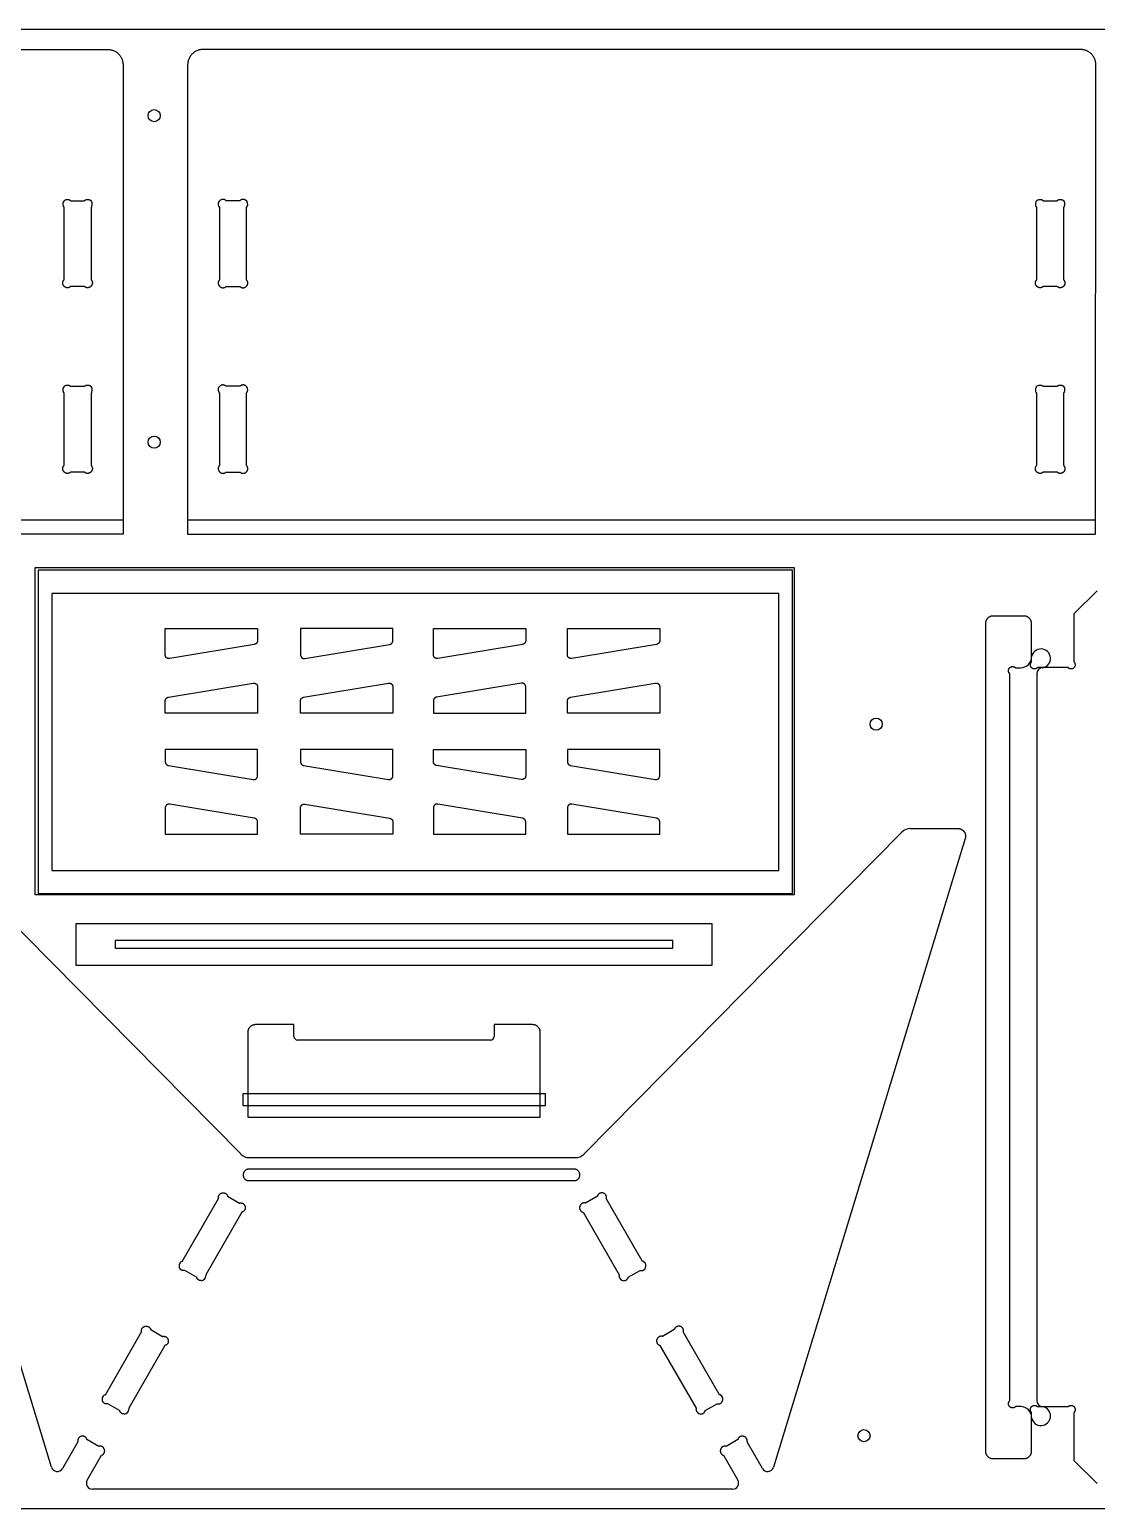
# Model space of a CAD drawing. Header units: millimetres. Extents: x 0 to 2500, y 0 to 1220.
# Drawn here: x 933 to 1813, y 0 to 1220 of the extents above; entities that cross this region are included whole.
import ezdxf

# ---------------------------------------------------------------- set-up
doc = ezdxf.new("R2010")
doc.units = ezdxf.units.MM
doc.header["$MEASUREMENT"] = 0
for name, color, linetype, true_color in [('Angled Pockets Top', 3, 'Continuous', 0x00ff00), ('Board Fixings', 6, 'Continuous', 0xff00ff), ('Pockets 10mm', 5, 'Continuous', 0x0000ff), ('Pockets 12mm', 172, 'Continuous', 0x0000bf), ('Pockets 5mm', 4, 'Continuous', 0x00ffff), ('Profile - inside', 30, 'Continuous', 0xff7f00), ('Profile - outside', 18, 'Continuous', 0x000000), ('Stock Perimeter', 1, 'Continuous', 0xff0007)]:
    doc.layers.add(name, color=color, linetype=linetype, true_color=true_color)

msp = doc.modelspace()

# ---------------------------------------------------------------- linework, layer by layer
at = {"layer": 'Angled Pockets Top'}
for p, q in [((1009.6, 815.2), (260.6, 815.2)), ((1812.1, 815.2), (1063.1, 815.2))]:
    msp.add_line(p, q, dxfattribs=at)
at = {"layer": 'Board Fixings'}
for centre in [(1035.3, 1149), (1035.3, 879.6), (1631, 647), (1621, 60)]:
    msp.add_circle(centre, 5, dxfattribs=at)
at = {"layer": 'Pockets 10mm'}
for p, q in [((1741.2, 88.8), (1741.2, 688.7)), ((1746.1, 693.5), (1750.3, 693.5)), ((1763.5, 688.5), (1763.5, 89)), ((1358.2, 341.9), (1108.4, 341.9)), ((1108.4, 341.9), (1108.4, 332.4)), ((1358.2, 332.4), (1358.2, 341.9)), ((1108.4, 332.4), (1358.2, 332.4)), ((1381.8, 279.9), (1113.5, 279.9)), ((1113.5, 270.4), (1381.8, 270.4)), ((1750.3, 84), (1746.1, 84))]:
    msp.add_line(p, q, dxfattribs=at)
for centre, radius, start, end in [((1767, 701.2), 7.86, 280.7441, 170.7674), ((1750.3, 702.5), 9, 270.0677, 360), ((1768.5, 688.5), 5, 90, 180), ((1768.5, 89), 5, 180, 270), ((1750.3, 75), 9, 0, 89.9323), ((1767, 76.2), 7.86, 189.2326, 79.2559)]:
    msp.add_arc(centre, radius, start, end, dxfattribs=at)
for points, weights, knots in [([(1741.2, 688.7), (1740.2, 689.7), (1740.2, 691.1), (1740.2, 694.5), (1743.6, 694.5), (1745.1, 694.5), (1746.1, 693.5)], [0.853553390593, 0.853553446071, 1, 0.707106781187, 1, 0.853553390593, 0.853553390593], [1917.8059293, 1917.8059293, 1917.8059293, 1917.9119581, 1917.9119581, 1918.1240156, 1918.1240156, 1918.2300443, 1918.2300443, 1918.2300443]), ([(1113.5, 279.9), (1108.8, 279.9), (1108.8, 275.1), (1108.8, 270.4), (1113.5, 270.4)], [1, 0.707106781187, 1, 0.707106781187, 1], [25.4727134, 25.4727134, 25.4727134, 25.7672377, 25.7672377, 26.061762, 26.061762, 26.061762]), ([(1381.8, 270.4), (1386.6, 270.4), (1386.6, 275.1), (1386.6, 279.9), (1381.8, 279.9)], [1, 0.707106781187, 1, 0.707106781187, 1], [32.4840484, 32.4840484, 32.4840484, 32.7785727, 32.7785727, 33.073097, 33.073097, 33.073097]), ([(1746.1, 84), (1745.1, 83), (1743.6, 83), (1740.2, 83), (1740.2, 86.4), (1740.2, 87.8), (1741.2, 88.8)], [0.853553390593, 0.853553390593, 1, 0.707106781187, 1, 0.853553446071, 0.853553390593], [1317.5507014, 1317.5507014, 1317.5507014, 1317.6567302, 1317.6567302, 1317.8687877, 1317.8687877, 1317.9748164, 1317.9748164, 1317.9748164])]:
    msp.add_rational_spline(points, weights, degree=2, knots=knots, dxfattribs=at)
at = {"layer": 'Pockets 12mm'}
for p, q in [((937.3, 776.1), (1563.3, 776.1)), ((937.3, 506.1), (937.3, 776.1)), ((1563.3, 776.1), (1563.3, 506.1)), ((950.8, 754.9), (950.8, 526.3)), ((1550.8, 754.9), (950.8, 754.9)), ((1550.8, 526.3), (1550.8, 754.9)), ((950.8, 526.3), (1550.8, 526.3)), ((1563.3, 506.1), (937.3, 506.1))]:
    msp.add_line(p, q, dxfattribs=at)
at = {"layer": 'Pockets 5mm'}
msp.add_lwpolyline([(1003.3, 462.1), (1463.3, 462.1), (1463.3, 468.6), (1003.3, 468.6), (1003.3, 462.1)], dxfattribs=at)
at = {"layer": 'Profile - inside'}
for p, q in [((966.5, 1078.8), (977.8, 1078.8)), ((1106.1, 1078.8), (1094.7, 1078.8)), ((1768.9, 1078.8), (1780.3, 1078.8)), ((961, 1013.6), (961, 1073.4)), ((983.3, 1073.4), (983.3, 1013.6)), ((1089.3, 1073.4), (1089.3, 1013.6)), ((1111.5, 1013.6), (1111.5, 1073.4)), ((1763.5, 1013.6), (1763.5, 1073.4)), ((1785.7, 1073.4), (1785.7, 1013.6)), ((977.8, 1008.1), (966.5, 1008.1)), ((1094.7, 1008.1), (1106.1, 1008.1)), ((1780.3, 1008.1), (1768.9, 1008.1)), ((961, 860.4), (961, 920.2)), ((966.5, 925.7), (977.8, 925.7)), ((983.3, 920.2), (983.3, 860.4)), ((1089.3, 920.3), (1089.3, 860.5)), ((1106.1, 925.7), (1094.7, 925.7)), ((1111.5, 860.5), (1111.5, 920.3)), ((1763.5, 860.4), (1763.5, 920.2)), ((1768.9, 925.7), (1780.3, 925.7)), ((1785.7, 920.2), (1785.7, 860.4)), ((977.8, 855), (966.5, 855)), ((1094.7, 855), (1106.1, 855)), ((1780.3, 855), (1768.9, 855)), ((1096, 257.6), (1105.8, 251.9)), ((1401, 257.6), (1391.2, 251.9)), ((1058.6, 203.8), (1088.5, 255.6)), ((1107.8, 244.4), (1077.9, 192.7)), ((1389.2, 244.4), (1419.1, 192.7)), ((1438.3, 203.8), (1408.4, 255.6)), ((1070.4, 190.7), (1060.6, 196.3)), ((1426.5, 190.7), (1436.3, 196.3)), ((1032.5, 147.6), (1042.3, 141.9)), ((1464.5, 147.6), (1454.7, 141.9)), ((995.1, 93.8), (1025, 145.6)), ((1044.3, 134.5), (1014.4, 82.7)), ((1452.7, 134.5), (1482.6, 82.7)), ((1501.8, 93.8), (1471.9, 145.6)), ((1006.9, 80.7), (997.1, 86.3)), ((1490, 80.7), (1499.8, 86.3))]:
    msp.add_line(p, q, dxfattribs=at)
for centre, start, end in [((963.9, 1076), 120, 210), ((980.4, 1076), 330, 60), ((1092.1, 1076), 119.9884, 209.9884), ((1108.7, 1076), 329.9884, 59.9884), ((1766.3, 1076), 120, 210), ((1782.9, 1076), 330, 60), ((963.9, 922.8), 120, 210), ((980.4, 922.8), 330, 60), ((1092.1, 922.9), 119.9884, 209.9884), ((1108.7, 922.9), 329.9884, 59.9884), ((1766.3, 922.8), 120, 210), ((1782.9, 922.8), 330, 60), ((1059.8, 200.1), 120, 210), ((1437.2, 200.1), 330, 60), ((1074.1, 191.8), 270, 360), ((1422.8, 191.8), 180, 270), ((996.3, 90.1), 120, 210), ((1500.7, 90.1), 330, 60), ((1010.6, 81.8), 270, 360), ((1486.3, 81.8), 180, 270)]:
    msp.add_arc(centre, 3.93, start, end, dxfattribs=at)
for points, weights in [([(961, 1073.4), (960.7, 1073.6), (960.5, 1074)], [0.914835758084, 0.948287729328, 1]), ([(961.9, 1079.4), (964.5, 1080.9), (966.5, 1078.8)], [1, 0.758819025933, 0.914835791626]), ([(977.8, 1078.8), (979.8, 1080.9), (982.4, 1079.4)], [0.914835791626, 0.758819025933, 1]), ([(983.8, 1074), (983.6, 1073.6), (983.3, 1073.4)], [1, 0.948287729328, 0.914835758084]), ([(1088.7, 1074), (1089, 1073.6), (1089.3, 1073.4)], [1, 0.948287729328, 0.914835758084]), ([(1094.7, 1078.8), (1092.8, 1080.9), (1090.2, 1079.4)], [0.914835791626, 0.758819025933, 1]), ([(1110.7, 1079.4), (1108.1, 1080.9), (1106.1, 1078.8)], [1, 0.758819025933, 0.914835791626]), ([(1111.5, 1073.4), (1111.8, 1073.6), (1112.1, 1074)], [0.914835758084, 0.948287729328, 1]), ([(1763.5, 1073.4), (1763.2, 1073.6), (1762.9, 1074)], [0.914835758084, 0.948287729328, 1]), ([(1764.4, 1079.4), (1767, 1080.9), (1768.9, 1078.8)], [1, 0.758819025933, 0.914835791626]), ([(1780.3, 1078.8), (1782.2, 1080.9), (1784.9, 1079.4)], [0.914835791626, 0.758819025933, 1]), ([(1786.3, 1074), (1786, 1073.6), (1785.7, 1073.4)], [1, 0.948287729328, 0.914835758084]), ([(961.1, 1008.2), (958.3, 1011), (961, 1013.6)], [1, 0.707106816723, 1]), ([(983.3, 1013.6), (986, 1011), (983.2, 1008.2)], [1, 0.707106816723, 1]), ([(1089.3, 1013.6), (1086.6, 1011), (1089.4, 1008.2)], [1, 0.707106816723, 1]), ([(1111.5, 1008.2), (1114.2, 1011), (1111.5, 1013.6)], [1, 0.707106816723, 1]), ([(1763.6, 1008.2), (1760.8, 1011), (1763.5, 1013.6)], [1, 0.707106816723, 1]), ([(1785.7, 1013.6), (1788.4, 1011), (1785.7, 1008.2)], [1, 0.707106816723, 1]), ([(966.5, 1008.1), (963.9, 1005.4), (961.1, 1008.2)], [1, 0.707106816723, 1]), ([(983.2, 1008.2), (980.4, 1005.4), (977.8, 1008.1)], [1, 0.707106816723, 1]), ([(1089.4, 1008.2), (1092.1, 1005.4), (1094.7, 1008.1)], [1, 0.707106816723, 1]), ([(1106.1, 1008.1), (1108.7, 1005.4), (1111.5, 1008.2)], [1, 0.707106816723, 1]), ([(1768.9, 1008.1), (1766.3, 1005.4), (1763.6, 1008.2)], [1, 0.707106816723, 1]), ([(1785.7, 1008.2), (1782.9, 1005.4), (1780.3, 1008.1)], [1, 0.707106816723, 1]), ([(961, 920.2), (960.7, 920.4), (960.5, 920.8)], [0.914835758084, 0.948287729328, 1]), ([(961.9, 926.2), (964.5, 927.7), (966.5, 925.7)], [1, 0.758819025933, 0.914835791626]), ([(977.8, 925.7), (979.8, 927.7), (982.4, 926.2)], [0.914835791626, 0.758819025933, 1]), ([(983.8, 920.8), (983.6, 920.4), (983.3, 920.2)], [1, 0.948287729328, 0.914835758084]), ([(1088.7, 920.9), (1089, 920.5), (1089.3, 920.3)], [1, 0.948287729328, 0.914835758084]), ([(1094.7, 925.7), (1092.8, 927.8), (1090.2, 926.3)], [0.914835791626, 0.758819025933, 1]), ([(1110.7, 926.3), (1108.1, 927.8), (1106.1, 925.7)], [1, 0.758819025933, 0.914835791626]), ([(1111.5, 920.3), (1111.8, 920.5), (1112.1, 920.9)], [0.914835758084, 0.948287729328, 1]), ([(1763.5, 920.2), (1763.2, 920.4), (1762.9, 920.8)], [0.914835758084, 0.948287729328, 1]), ([(1764.4, 926.2), (1767, 927.7), (1768.9, 925.7)], [1, 0.758819025933, 0.914835791626]), ([(1780.3, 925.7), (1782.2, 927.7), (1784.9, 926.2)], [0.914835791626, 0.758819025933, 1]), ([(1786.3, 920.8), (1786, 920.4), (1785.7, 920.2)], [1, 0.948287729328, 0.914835758084]), ([(961.1, 855), (958.3, 857.8), (961, 860.4)], [1, 0.707106816723, 1]), ([(966.5, 855), (963.9, 852.2), (961.1, 855)], [1, 0.707106816723, 1]), ([(983.2, 855), (980.4, 852.2), (977.8, 855)], [1, 0.707106816723, 1]), ([(983.3, 860.4), (986, 857.8), (983.2, 855)], [1, 0.707106816723, 1]), ([(1089.3, 860.5), (1086.6, 857.9), (1089.4, 855.1)], [1, 0.707106816723, 1]), ([(1089.4, 855.1), (1092.1, 852.3), (1094.7, 855)], [1, 0.707106816723, 1]), ([(1106.1, 855), (1108.7, 852.3), (1111.5, 855.1)], [1, 0.707106816723, 1]), ([(1111.5, 855.1), (1114.2, 857.9), (1111.5, 860.5)], [1, 0.707106816723, 1]), ([(1763.6, 855), (1760.8, 857.8), (1763.5, 860.4)], [1, 0.707106816723, 1]), ([(1768.9, 855), (1766.3, 852.2), (1763.6, 855)], [1, 0.707106816723, 1]), ([(1785.7, 855), (1782.9, 852.2), (1780.3, 855)], [1, 0.707106816723, 1]), ([(1785.7, 860.4), (1788.4, 857.8), (1785.7, 855)], [1, 0.707106816723, 1]), ([(1088.5, 255.6), (1087.5, 259.2), (1091.3, 260.2)], [1, 0.707106816723, 1]), ([(1091.3, 260.2), (1095.1, 261.2), (1096, 257.6)], [1, 0.707106816723, 1]), ([(1405.7, 260.2), (1401.9, 261.2), (1401, 257.6)], [1, 0.707106816723, 1]), ([(1408.4, 255.6), (1409.5, 259.2), (1405.7, 260.2)], [1, 0.707106816723, 1]), ([(1105.8, 251.9), (1109.4, 252.9), (1110.4, 249.1)], [1, 0.707106816723, 1]), ([(1110.4, 249.1), (1111.4, 245.3), (1107.8, 244.4)], [1, 0.707106816723, 1]), ([(1386.5, 249.1), (1385.5, 245.3), (1389.2, 244.4)], [1, 0.707106816723, 1]), ([(1391.2, 251.9), (1387.6, 252.9), (1386.5, 249.1)], [1, 0.707106816723, 1]), ([(1060.6, 196.3), (1057.9, 195.5), (1056.4, 198.1)], [0.914835791626, 0.758819025933, 1]), ([(1057.8, 203.5), (1058.3, 203.8), (1058.6, 203.8)], [1, 0.948287729328, 0.914835758084]), ([(1436.3, 196.3), (1439.1, 195.5), (1440.6, 198.1)], [0.914835791626, 0.758819025933, 1]), ([(1439.1, 203.5), (1438.7, 203.8), (1438.3, 203.8)], [1, 0.948287729328, 0.914835758084]), ([(1074.1, 187.9), (1071.1, 187.9), (1070.4, 190.7)], [1, 0.758819025933, 0.914835791626]), ([(1077.9, 192.7), (1078.1, 192.3), (1078.1, 191.8)], [0.914835758084, 0.948287729328, 1]), ([(1419.1, 192.7), (1418.9, 192.3), (1418.9, 191.8)], [0.914835758084, 0.948287729328, 1]), ([(1422.8, 187.9), (1425.8, 187.9), (1426.5, 190.7)], [1, 0.758819025933, 0.914835791626]), ([(1025, 145.6), (1024, 149.2), (1027.8, 150.2)], [1, 0.707106816723, 1]), ([(1027.8, 150.2), (1031.6, 151.2), (1032.5, 147.6)], [1, 0.707106816723, 1]), ([(1469.2, 150.2), (1465.4, 151.2), (1464.5, 147.6)], [1, 0.707106816723, 1]), ([(1471.9, 145.6), (1473, 149.2), (1469.2, 150.2)], [1, 0.707106816723, 1]), ([(1042.3, 141.9), (1045.9, 142.9), (1046.9, 139.1)], [1, 0.707106816723, 1]), ([(1046.9, 139.1), (1047.9, 135.4), (1044.3, 134.5)], [1, 0.707106816723, 1]), ([(1450, 139.1), (1449, 135.4), (1452.7, 134.5)], [1, 0.707106816723, 1]), ([(1454.7, 141.9), (1451.1, 142.9), (1450, 139.1)], [1, 0.707106816723, 1]), ([(997.1, 86.3), (994.4, 85.5), (992.9, 88.2)], [0.914835791626, 0.758819025933, 1]), ([(994.3, 93.5), (994.8, 93.8), (995.1, 93.8)], [1, 0.948287729328, 0.914835758084]), ([(1499.8, 86.3), (1502.6, 85.5), (1504.1, 88.2)], [0.914835791626, 0.758819025933, 1]), ([(1502.6, 93.5), (1502.2, 93.8), (1501.8, 93.8)], [1, 0.948287729328, 0.914835758084]), ([(1010.6, 77.9), (1007.6, 77.9), (1006.9, 80.7)], [1, 0.758819025933, 0.914835791626]), ([(1014.4, 82.7), (1014.6, 82.4), (1014.6, 81.8)], [0.914835758084, 0.948287729328, 1]), ([(1482.6, 82.7), (1482.4, 82.4), (1482.4, 81.8)], [0.914835758084, 0.948287729328, 1]), ([(1486.3, 77.9), (1489.3, 77.9), (1490, 80.7)], [1, 0.758819025933, 0.914835791626])]:
    msp.add_rational_spline(points, weights, degree=2, dxfattribs=at)
at = {"layer": 'Profile - outside'}
for p, q in [((273.1, 1203.6, 0), (997, 1203.6, 0)), ((1799.6, 1203.6, 0), (1075.7, 1203.6, 0)), ((1009.7, 1190.9, 0), (1009.7, 803.7, 0)), ((1063, 1190.9, 0), (1063, 803.7, 0)), ((1812.1, 813.7, 0), (1812.3, 1190.9, 0)), ((1812, 803.7, 0), (1812.1, 807.5, 0)), ((1812.1, 808.2, 0), (1812.1, 813.7, 0)), ((1812.1, 807.5, 0), (1812.1, 808.2, 0)), ((1009.7, 803.7, 0), (260.6, 803.7, 0)), ((1009.7, 802.7, 0), (1009.7, 802.7)), ((1063, 803.7, 0), (1812, 803.7, 0)), ((1561.9, 774), (939.6, 774)), ((939.6, 774), (939.6, 754.9)), ((1561.9, 754.9), (1561.9, 774)), ((1813.3, 757.1), (1794.2, 738)), ((939.6, 754.9), (939.6, 526.3)), ((1561.9, 526.3), (1561.9, 754.9)), ((1752.9, 736.2), (1727.5, 736.2)), ((1794.2, 738), (1794.2, 698.4)), ((1044.5, 704.3), (1044.5, 725.9)), ((1044.5, 725.9), (1120.7, 725.9)), ((1120.7, 725.9), (1120.7, 715.9)), ((1232.3, 725.9), (1156.1, 725.9)), ((1156.1, 725.9), (1156.1, 704.3)), ((1232.3, 715.9), (1232.3, 725.9)), ((1265.7, 704.3), (1265.7, 725.9)), ((1265.7, 725.9), (1341.9, 725.9)), ((1341.9, 725.9), (1341.9, 715.9)), ((1376.3, 704.3), (1376.3, 725.9)), ((1376.3, 725.9), (1452.5, 725.9)), ((1452.5, 725.9), (1452.5, 715.9)), ((1721.2, 729.9), (1721.2, 693.6)), ((1759.3, 698.4), (1759.3, 729.9)), ((1118, 712.8), (1048.2, 701.1)), ((1159.8, 701.1), (1229.6, 712.8)), ((1339.2, 712.8), (1269.4, 701.1)), ((1449.8, 712.8), (1380, 701.1)), ((1721.2, 693.6), (1721.2, 84)), ((1789.4, 693.6), (1764.1, 693.6)), ((1047.1, 669.2), (1117, 680.9)), ((1120.7, 677.7), (1120.7, 656.1)), ((1158.7, 669.2), (1228.6, 680.9)), ((1232.3, 677.7), (1232.3, 656.1)), ((1338.2, 680.9), (1268.3, 669.2)), ((1341.9, 656.1), (1341.9, 677.7)), ((1378.9, 669.2), (1448.8, 680.9)), ((1452.5, 677.7), (1452.5, 656.1)), ((1044.5, 656.1), (1044.5, 666.1)), ((1156.1, 656.1), (1156.1, 666.1)), ((1265.7, 666.1), (1265.7, 656.1)), ((1376.3, 656.1), (1376.3, 666.1)), ((1120.7, 656.1), (1044.5, 656.1)), ((1232.3, 656.1), (1156.1, 656.1)), ((1265.7, 656.1), (1341.9, 656.1)), ((1452.5, 656.1), (1376.3, 656.1)), ((1044.5, 626.1), (1044.5, 616.1)), ((1120.7, 626.1), (1044.5, 626.1)), ((1120.7, 604.4), (1120.7, 626.1)), ((1156.1, 626.1), (1156.1, 616.1)), ((1232.3, 626.1), (1156.1, 626.1)), ((1232.3, 604.4), (1232.3, 626.1)), ((1265.7, 616.1), (1265.7, 626.1)), ((1265.7, 626.1), (1341.9, 626.1)), ((1341.9, 626.1), (1341.9, 604.4)), ((1376.3, 626.1), (1376.3, 616.1)), ((1452.5, 626.1), (1376.3, 626.1)), ((1452.5, 604.4), (1452.5, 626.1)), ((1047.1, 612.9), (1117, 601.3)), ((1158.7, 612.9), (1228.6, 601.3)), ((1338.2, 601.3), (1268.3, 612.9)), ((1378.9, 612.9), (1448.8, 601.3)), ((1044.5, 577.9), (1044.5, 556.3)), ((1118, 569.4), (1048.2, 581)), ((1156.1, 556.3), (1156.1, 577.9)), ((1159.8, 581), (1229.6, 569.4)), ((1265.7, 577.9), (1265.7, 556.3)), ((1339.2, 569.4), (1269.4, 581)), ((1376.3, 577.9), (1376.3, 556.3)), ((1449.8, 569.4), (1380, 581)), ((1120.7, 556.3), (1120.7, 566.3)), ((1232.3, 566.3), (1232.3, 556.3)), ((1341.9, 556.3), (1341.9, 566.3)), ((1452.5, 556.3), (1452.5, 566.3)), ((950.7, 34), (792.3, 552.7)), ((844.7, 557.9), (1106.8, 292.4)), ((1044.5, 556.3), (1120.7, 556.3)), ((1232.3, 556.3), (1156.1, 556.3)), ((1265.7, 556.3), (1341.9, 556.3)), ((1376.3, 556.3), (1452.5, 556.3)), ((1390.2, 292.4), (1652.2, 557.9)), ((1704.6, 552.7), (1546.3, 34)), ((1659.4, 560.9), (1697.4, 560.9)), ((1697.4, 560.9), (1698, 560.9)), ((1698, 560.9), (1698.1, 560.9)), ((1698.1, 560.9), (1698.3, 560.9)), ((1698.3, 560.9), (1698.5, 560.9)), ((939.6, 526.3), (939.6, 507.3)), ((1561.9, 507.3), (1561.9, 526.3)), ((939.6, 507.3), (1561.9, 507.3)), ((1112.6, 392.7), (1112.6, 341.9)), ((1150.7, 399.1), (1119, 399.1)), ((1150.7, 389.4), (1150.7, 399.1)), ((1315.8, 399.1), (1315.8, 389.4)), ((1347.6, 399.1), (1315.8, 399.1)), ((1353.9, 341.9), (1353.9, 392.7)), ((1312.8, 386.4), (1153.7, 386.4)), ((1112.6, 341.9), (1112.6, 332.4)), ((1353.9, 332.4), (1353.9, 341.9)), ((1112.6, 332.4), (1112.6, 322.9)), ((1353.9, 322.9), (1353.9, 332.4)), ((1112.6, 322.9), (1353.9, 322.9)), ((1113.9, 289.4), (1127.8, 289.4)), ((1127.8, 289.4), (1248.5, 289.4)), ((1248.5, 289.4), (1369.1, 289.4)), ((1369.1, 289.4), (1383, 289.4)), ((1721.2, 84), (1721.2, 47.4)), ((1759.3, 47.4), (1759.3, 79.1)), ((1764.1, 84), (1789.4, 84)), ((1794.2, 79.1), (1794.2, 39.5)), ((972.5, 54.9), (959.8, 33)), ((989.8, 51.2), (979.9, 56.9)), ((1517, 56.9), (1507.2, 51.2)), ((1537.2, 33), (1524.5, 54.9)), ((980.1, 23.4), (991.8, 43.8)), ((1505.2, 43.8), (1516.9, 23.4)), ((1727.5, 41.1), (1752.9, 41.1)), ((1794.2, 39.5), (1813.3, 20.5)), ((1512.5, 15.9), (984.4, 15.9))]:
    msp.add_line(p, q, dxfattribs=at)
msp.add_lwpolyline([(970.8, 448.3), (1495.8, 448.3), (1495.8, 482.3), (970.8, 482.3), (970.8, 448.3)], dxfattribs=at)
for centre, radius, start, end in [((1659.4, 550.9), 10, 90, 135.3747), ((1153.7, 389.4), 3, 180, 270), ((1312.8, 389.4), 3, 270, 0), ((1113.9, 299.4), 10, 224.6253, 270), ((1383, 299.4), 10, 270, 315.3747), ((955.4, 35.5), 5, 196.975, 329.8372), ((1541.5, 35.5), 5, 210.1628, 343.025), ((984.4, 20.9), 5, 150.1768, 270), ((1512.5, 20.9), 5, 270, 29.8232)]:
    msp.add_arc(centre, radius, start, end, dxfattribs=at)
for points, weights in [([(997, 1203.6, 0), (1009.7, 1203.6, 0), (1009.7, 1190.9, 0)], [0.999999581013, 0.707107060511, 0.999999860338]), ([(1075.7, 1203.6, 0), (1063, 1203.6, 0), (1063, 1190.9, 0)], [0.999999581013, 0.707107060511, 0.999999860338]), ([(1727.5, 736.2), (1721.2, 736.2), (1721.2, 729.9)], [1, 0.707106781186, 1]), ([(1759.3, 729.9), (1759.3, 736.2), (1752.9, 736.2)], [0.999999860338, 0.707106920849, 0.999999860338]), ([(1120.7, 715.9), (1120.7, 713.2), (1118, 712.8)], [1, 0.763019982473, 1]), ([(1229.6, 712.8), (1232.3, 713.2), (1232.3, 715.9)], [1, 0.763019982473, 1]), ([(1341.9, 715.9), (1341.9, 713.2), (1339.2, 712.8)], [1, 0.763019982473, 1]), ([(1452.5, 715.9), (1452.5, 713.2), (1449.8, 712.8)], [1, 0.763019982473, 1]), ([(1044.5, 666.1), (1044.5, 668.8), (1047.1, 669.2)], [1, 0.763019982473, 1]), ([(1156.1, 666.1), (1156.1, 668.8), (1158.7, 669.2)], [1, 0.763019982473, 1]), ([(1268.3, 669.2), (1265.7, 668.8), (1265.7, 666.1)], [1, 0.763019982473, 1]), ([(1376.3, 666.1), (1376.3, 668.8), (1378.9, 669.2)], [1, 0.763019982473, 1]), ([(1044.5, 616.1), (1044.5, 613.4), (1047.1, 612.9)], [1, 0.763019982473, 1]), ([(1156.1, 616.1), (1156.1, 613.4), (1158.7, 612.9)], [1, 0.763019982473, 1]), ([(1268.3, 612.9), (1265.7, 613.4), (1265.7, 616.1)], [1, 0.763019982473, 1]), ([(1376.3, 616.1), (1376.3, 613.4), (1378.9, 612.9)], [1, 0.763019982473, 1]), ([(1120.7, 566.3), (1120.7, 569), (1118, 569.4)], [1, 0.763019982473, 1]), ([(1229.6, 569.4), (1232.3, 569), (1232.3, 566.3)], [1, 0.763019982473, 1]), ([(1341.9, 566.3), (1341.9, 569), (1339.2, 569.4)], [1, 0.763019982473, 1]), ([(1452.5, 566.3), (1452.5, 569), (1449.8, 569.4)], [1, 0.763019982473, 1]), ([(1119, 399.1), (1112.6, 399.1), (1112.6, 392.7)], [1, 0.707107019605, 1]), ([(1353.9, 392.7), (1353.9, 399.1), (1347.6, 399.1)], [1, 0.707106781187, 1]), ([(975.2, 59.5), (971.5, 58.5), (972.5, 54.9)], [1, 0.707106816723, 1]), ([(979.9, 56.9), (979, 60.5), (975.2, 59.5)], [1, 0.707106816723, 1]), ([(994.4, 48.5), (993.4, 52.3), (989.8, 51.2)], [1, 0.707106816723, 1]), ([(1507.2, 51.2), (1503.6, 52.3), (1502.6, 48.5)], [1, 0.707106816723, 1]), ([(1521.7, 59.5), (1517.9, 60.5), (1517, 56.9)], [1, 0.707106816723, 1]), ([(1524.5, 54.9), (1525.5, 58.5), (1521.7, 59.5)], [1, 0.707106816723, 1]), ([(991.8, 43.8), (995.4, 44.7), (994.4, 48.5)], [1, 0.707106816723, 1]), ([(1502.6, 48.5), (1501.6, 44.7), (1505.2, 43.8)], [1, 0.707106816723, 1]), ([(1721.2, 47.4), (1721.2, 41.1), (1727.5, 41.1)], [0.999999860338, 0.707106920849, 0.999999860338]), ([(1752.9, 41.1), (1759.3, 41.1), (1759.3, 47.4)], [0.999999860338, 0.707106920849, 0.999999860338])]:
    msp.add_rational_spline(points, weights, degree=2, dxfattribs=at)
at = {"layer": 'Profile - outside', "extrusion": (1.13104e-13, 9.66457e-07, -1)}
msp.add_rational_spline([(1812.3, 1190.9, 0), (1812.3, 1203.6, 0), (1799.6, 1203.6, 0)], [1, 0.707106851018, 0.999999860338], degree=2, dxfattribs=at)
at = {"layer": 'Profile - outside'}
for points, weights, knots in [([(1048.2, 701.1), (1046.7, 700.9), (1045.6, 701.8), (1044.5, 702.8), (1044.5, 704.3)], [1, 0.907296780588, 1, 0.907296780588, 1], [10.3908223, 10.3908223, 10.3908223, 10.4993188, 10.4993188, 10.6078154, 10.6078154, 10.6078154]), ([(1156.1, 704.3), (1156.1, 702.8), (1157.2, 701.8), (1158.3, 700.9), (1159.8, 701.1)], [1, 0.907296780588, 1, 0.907296780588, 1], [4.4222575, 4.4222575, 4.4222575, 4.5307541, 4.5307541, 4.6392506, 4.6392506, 4.6392506]), ([(1269.4, 701.1), (1267.9, 700.9), (1266.8, 701.8), (1265.7, 702.8), (1265.7, 704.3)], [1, 0.907296780588, 1, 0.907296780588, 1], [7.2101903, 7.2101903, 7.2101903, 7.3186869, 7.3186869, 7.4271835, 7.4271835, 7.4271835]), ([(1380, 701.1), (1378.5, 700.9), (1377.4, 701.8), (1376.3, 702.8), (1376.3, 704.3)], [1, 0.907296780588, 1, 0.907296780588, 1], [7.2101903, 7.2101903, 7.2101903, 7.3186869, 7.3186869, 7.4271835, 7.4271835, 7.4271835]), ([(1764.1, 693.6), (1763.1, 692.5), (1761.7, 692.5), (1758.3, 692.5), (1758.3, 696), (1758.3, 697.4), (1759.3, 698.4)], [1, 1.00000004091, 1.17157287525, 0.828427124746, 1.17157287525, 1.000000065, 1], [211.22994, 211.22994, 211.22994, 211.3359687, 211.3359687, 211.5480263, 211.5480263, 211.6540551, 211.6540551, 211.6540551]), ([(1794.2, 698.4), (1795.2, 697.4), (1795.2, 696), (1795.2, 692.5), (1791.8, 692.5), (1790.4, 692.5), (1789.4, 693.6)], [1, 1.00000001682, 1.17157287525, 0.828427124746, 1.17157287525, 1, 1], [209.8126625, 209.8126625, 209.8126625, 209.9186912, 209.9186912, 210.1307488, 210.1307488, 210.2367776, 210.2367776, 210.2367776]), ([(1117, 680.9), (1118.4, 681.1), (1119.6, 680.2), (1120.7, 679.2), (1120.7, 677.7)], [1, 0.907296780588, 1, 0.907296780588, 1], [7.2101903, 7.2101903, 7.2101903, 7.3186869, 7.3186869, 7.4271835, 7.4271835, 7.4271835]), ([(1228.6, 680.9), (1230, 681.1), (1231.2, 680.2), (1232.3, 679.2), (1232.3, 677.7)], [1, 0.907296780588, 1, 0.907296780588, 1], [7.2101903, 7.2101903, 7.2101903, 7.3186869, 7.3186869, 7.4271835, 7.4271835, 7.4271835]), ([(1341.9, 677.7), (1341.9, 679.2), (1340.8, 680.2), (1339.6, 681.1), (1338.2, 680.9)], [1, 0.907296780588, 1, 0.907296780588, 1], [4.4222575, 4.4222575, 4.4222575, 4.5307541, 4.5307541, 4.6392506, 4.6392506, 4.6392506]), ([(1448.8, 680.9), (1450.2, 681.1), (1451.4, 680.2), (1452.5, 679.2), (1452.5, 677.7)], [1, 0.907296780588, 1, 0.907296780588, 1], [10.3908223, 10.3908223, 10.3908223, 10.4993188, 10.4993188, 10.6078154, 10.6078154, 10.6078154]), ([(1117, 601.3), (1118.4, 601.1), (1119.6, 602), (1120.7, 603), (1120.7, 604.4)], [1, 0.907296780588, 1, 0.907296780588, 1], [7.2101903, 7.2101903, 7.2101903, 7.3186869, 7.3186869, 7.4271835, 7.4271835, 7.4271835]), ([(1228.6, 601.3), (1230, 601.1), (1231.2, 602), (1232.3, 603), (1232.3, 604.4)], [1, 0.907296780588, 1, 0.907296780588, 1], [7.2101903, 7.2101903, 7.2101903, 7.3186869, 7.3186869, 7.4271835, 7.4271835, 7.4271835]), ([(1341.9, 604.4), (1341.9, 603), (1340.8, 602), (1339.6, 601.1), (1338.2, 601.3)], [1, 0.907296780588, 1, 0.907296780588, 1], [4.4222575, 4.4222575, 4.4222575, 4.5307541, 4.5307541, 4.6392506, 4.6392506, 4.6392506]), ([(1448.8, 601.3), (1450.2, 601.1), (1451.4, 602), (1452.5, 603), (1452.5, 604.4)], [1, 0.907296780588, 1, 0.907296780588, 1], [10.3908223, 10.3908223, 10.3908223, 10.4993188, 10.4993188, 10.6078154, 10.6078154, 10.6078154]), ([(1048.2, 581), (1046.7, 581.3), (1045.6, 580.3), (1044.5, 579.4), (1044.5, 577.9)], [1, 0.907296780588, 1, 0.907296780588, 1], [10.3908223, 10.3908223, 10.3908223, 10.4993188, 10.4993188, 10.6078154, 10.6078154, 10.6078154]), ([(1156.1, 577.9), (1156.1, 579.4), (1157.2, 580.3), (1158.3, 581.3), (1159.8, 581)], [1, 0.907296780588, 1, 0.907296780588, 1], [4.4222575, 4.4222575, 4.4222575, 4.5307541, 4.5307541, 4.6392506, 4.6392506, 4.6392506]), ([(1269.4, 581), (1267.9, 581.3), (1266.8, 580.3), (1265.7, 579.4), (1265.7, 577.9)], [1, 0.907296780588, 1, 0.907296780588, 1], [7.2101903, 7.2101903, 7.2101903, 7.3186869, 7.3186869, 7.4271835, 7.4271835, 7.4271835]), ([(1380, 581), (1378.5, 581.3), (1377.4, 580.3), (1376.3, 579.4), (1376.3, 577.9)], [1, 0.907296780588, 1, 0.907296780588, 1], [7.2101903, 7.2101903, 7.2101903, 7.3186869, 7.3186869, 7.4271835, 7.4271835, 7.4271835]), ([(1698.5, 560.9), (1701.7, 560.9), (1703.6, 558.3), (1705.5, 555.7), (1704.6, 552.7)], [0.999999897746, 0.893028304576, 0.999999999762, 0.893028279072, 0.999999948754], [1065.7100998, 1065.7100998, 1065.7100998, 1065.9434828, 1065.9434828, 1066.1768659, 1066.1768659, 1066.1768659]), ([(1759.3, 79.1), (1758.3, 80.1), (1758.3, 81.5), (1758.3, 85), (1761.7, 85), (1763.1, 85), (1764.1, 84)], [1, 0.999999968637, 1.17157287525, 0.828427124746, 1.17157287525, 0.999999993978, 1], [147.5787702, 147.5787702, 147.5787702, 147.684799, 147.684799, 147.8968566, 147.8968566, 148.0028853, 148.0028853, 148.0028853]), ([(1789.4, 84), (1790.4, 85), (1791.8, 85), (1795.2, 85), (1795.2, 81.5), (1795.2, 80.1), (1794.2, 79.1)], [1, 1.00000004699, 1.17157287525, 0.828427124746, 1.17157287525, 1.00000005897, 1], [148.9960475, 148.9960475, 148.9960475, 149.1020763, 149.1020763, 149.3141338, 149.3141338, 149.4201626, 149.4201626, 149.4201626])]:
    msp.add_rational_spline(points, weights, degree=2, knots=knots, dxfattribs=at)
at = {"layer": 'Stock Perimeter'}
msp.add_lwpolyline([(0, 0), (2500, 0), (2500, 1220), (0, 1220), (0, 0)], dxfattribs=at)

doc.saveas('drawing.dxf')
